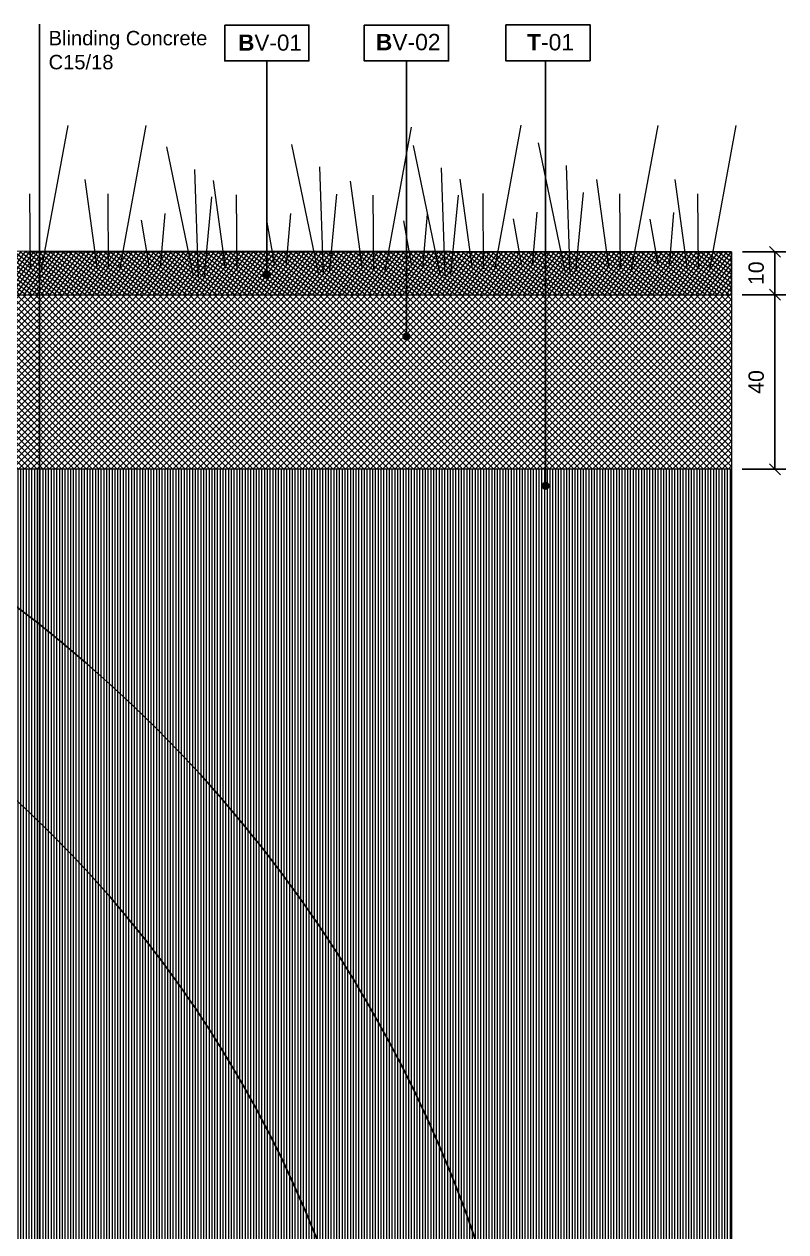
# Model space of a CAD drawing. Header units: metres. Extents: x -325 to 301, y -147 to 149.
# Drawn here: x 88.1 to 89.846, y 40.062 to 42.828 of the extents above; entities that cross this region are included whole.
import ezdxf

# ---------------------------------------------------------------- set-up
doc = ezdxf.new("R2010")
doc.units = ezdxf.units.M
doc.layers.get('Defpoints').update_dxf_attribs({"lineweight": 13})
doc.layers.add('-AUX-QAD', color=5, linetype='Continuous', plot=False)
doc.layers.add('0-TX-1_25', color=7, linetype='Continuous', true_color=0x3f4f7f)
doc.layers.add('03-TR-Paviment_04_Dry Meadow', color=7, linetype='Continuous', lineweight=5, true_color=0xd8dd88)
for name, color, linetype, lineweight in [('1-CM', 7, 'Continuous', 0), ('2-L-secció', 1, 'Continuous', 0), ('3-TR Seleccionat', 44, 'Continuous', 0), ('3-TR-recebo', 252, 'Continuous', 0)]:
    doc.layers.add(name, color=color, linetype=linetype, lineweight=lineweight)
for name, color, linetype in [('A-KEYPLAN_HATCH', 7, 'Continuous'), ('A_TEXT_2', 7, 'Continuous'), ('EIT_3 TR terra vegetal', 45, 'Continuous')]:
    doc.layers.add(name, color=color, linetype=linetype)
doc.styles.add('Arial_4', font='arial.ttf', dxfattribs={"height": 1.8})
doc.styles.get("Standard").update_dxf_attribs({"font": 'arial.ttf'})
doc.dimstyles.new('ISO-25', dxfattribs={"dimtxt": 0.1, "dimasz": 0.1, "dimexe": 0.1, "dimexo": 0.1, "dimgap": 0.1, "dimtad": 1, "dimdec": 0, "dimlfac": 100, "dimzin": 9, "dimtxsty": 'Standard', "dimblk": 'OBLIQUE', "dimcen": 0.1, "dimadec": 0, "dimazin": 0, "dimtfac": 1, "dimtdec": 0, "dimtmove": 0, "dimatfit": 3, "dimldrblk": 'OBLIQUE', "dimfxl": 1, "dimarcsym": 0})

# ---------------------------------------------------------------- blocks, each defined once
blk = doc.blocks.new('_Oblique')
at = {"color": 0, "lineweight": -2}
blk.add_line((-0.5, -0.5), (0.5, 0.5), dxfattribs=at)
blk = doc.blocks.new('*D386')
at = {"layer": '0-TX-1_25', "color": 0, "lineweight": -2, "transparency": 16777216}
for p, q in [((89.7463, 42.3068), (89.8457, 42.3068)), ((89.8207, 42.3068), (89.8207, 42.2086)), ((89.7463, 42.2086), (89.8457, 42.2086))]:
    blk.add_line(p, q, dxfattribs=at)
at = {"layer": 'Defpoints', "color": 0, "transparency": 16777216}
for p in [(89.7213, 42.3068), (89.7213, 42.2086), (89.8207, 42.2086)]:
    blk.add_point(p, dxfattribs=at)
at = {"layer": '0-TX-1_25', "color": 0, "lineweight": -2, "transparency": 16777216, "xscale": 0.025, "yscale": 0.025, "zscale": 0.025}
for p, rotation in [((89.8207, 42.3068), 90), ((89.8207, 42.2086), 270)]:
    blk.add_blockref('_Oblique', p, dxfattribs=dict(at, rotation=rotation))
at = {"layer": '0-TX-1_25', "color": 0, "transparency": 16777216, "insert": (89.7778, 42.2577), "char_height": 0.035, "attachment_point": 5, "rotation": 90}
blk.add_mtext('10', dxfattribs=at)
blk = doc.blocks.new('*D387')
at = {"layer": '0-TX-1_25', "color": 0, "lineweight": -2, "transparency": 16777216}
for p, q in [((89.7459, 42.2086), (89.8457, 42.2086)), ((89.8207, 42.2086), (89.8207, 41.8086)), ((89.7459, 41.8086), (89.8457, 41.8086))]:
    blk.add_line(p, q, dxfattribs=at)
at = {"layer": 'Defpoints', "color": 0, "transparency": 16777216}
for p in [(89.7209, 42.2086), (89.7209, 41.8086), (89.8207, 41.8086)]:
    blk.add_point(p, dxfattribs=at)
at = {"layer": '0-TX-1_25', "color": 0, "lineweight": -2, "transparency": 16777216, "xscale": 0.025, "yscale": 0.025, "zscale": 0.025}
for p, rotation in [((89.8207, 42.2086), 90), ((89.8207, 41.8086), 270)]:
    blk.add_blockref('_Oblique', p, dxfattribs=dict(at, rotation=rotation))
at = {"layer": '0-TX-1_25', "color": 0, "transparency": 16777216, "insert": (89.7778, 42.0086), "char_height": 0.035, "attachment_point": 5, "rotation": 90}
blk.add_mtext('40', dxfattribs=at)
blk = doc.blocks.new('hatch keyplan 2')
at = {"layer": 'A-KEYPLAN_HATCH'}
blk.add_lwpolyline([(0, 0.00548), (0.01287, 0.00548), (0.01287, 0), (0, 0)], close=True, dxfattribs=at)
blk = doc.blocks.new('hatch keyplan')
at = {"layer": 'A-KEYPLAN_HATCH'}
blk.add_blockref('hatch keyplan 2', (1.43058, 0.85215), dxfattribs=at)
blk = doc.blocks.new('B-V01')
at = {"layer": 'A-KEYPLAN_HATCH'}
blk.add_blockref('hatch keyplan', (-1.43058, -0.85215), dxfattribs=at)
at = {"layer": 'A_TEXT_2', "lineweight": 211, "insert": (-0.00079, 0.00402), "char_height": 0.0024588, "attachment_point": 1, "line_spacing_factor": 0.938532, "style": 'Arial_4'}
blk.add_mtext_dynamic_manual_height_columns('\\pi0.00285;{\\fArial|b1|i0|c0|p34;B}V-01', width=0.0145619, gutter_width=0.015, heights=[0], dxfattribs=at)
blk = doc.blocks.new('B-V02')
at = {"layer": 'A-KEYPLAN_HATCH'}
blk.add_blockref('hatch keyplan', (-1.43058, -0.85215), dxfattribs=at)
at = {"layer": 'A_TEXT_2', "insert": (-0.0008, 0.00412), "char_height": 0.0025, "attachment_point": 1}
blk.add_mtext_dynamic_manual_height_columns('\\pi0.00255;{\\fArial|b1|i0|c0|p34;B}V-02', width=0.0145619, gutter_width=0.015, heights=[0], dxfattribs=at)
blk = doc.blocks.new('T-01')
at = {"layer": 'A-KEYPLAN_HATCH'}
blk.add_blockref('hatch keyplan', (-1.43058, -0.85215), dxfattribs=at)
at = {"layer": 'A_TEXT_2', "insert": (-0.0008, 0.00408), "char_height": 0.0025, "attachment_point": 1}
blk.add_mtext_dynamic_manual_height_columns('\\pi0.00405;{\\fArial|b1|i0|c0|p34;T}-01', width=0.0145619, gutter_width=0.015, heights=[0], dxfattribs=at)
blk = doc.blocks.new('POINT')
at = {"layer": '0-TX-1_25'}
h = blk.add_hatch(dxfattribs=at)
h.set_pattern_fill('ANGLE', color=256)
h.set_pattern_definition([(0, (-83.747, -12.726), (0, 6.985), [5.08, -1.905]), (90, (-83.747, -12.726), (-6.985, 4e-16), [5.08, -1.905])])
edge = h.paths.add_edge_path()
edge.add_arc((0, 0), 0.0075, 0, 360)
h = blk.add_hatch(color=256, dxfattribs=at)
h.dxf.hatch_style = 1
edge = h.paths.add_edge_path()
edge.add_arc((0, 0), 0.0075, 0, 360)
blk.add_circle((0, 0), 0.0075, dxfattribs=at)

msp = doc.modelspace()

# ---------------------------------------------------------------- hatches: boundary and pattern name
at = {"layer": '3-TR Seleccionat'}
h = msp.add_hatch(dxfattribs=at)
h.set_pattern_fill('ANSI31', color=256, scale=0.002, angle=45, style=0)
h.set_pattern_definition([(90, (51.7137336, 40.3211365), (-0.00635, 0), [])])
h.paths.add_polyline_path([(84.2008, 38.0025), (84.2008, 38.0024), (84.2008, 38.0025)], flags=17)
h.paths.add_polyline_path([(88.1896, 41.8086), (87.5185, 41.8086), (86.7511, 38.0876), (86.6557, 37.6248), (87.9901, 37.6195), (87.9901, 37.0255), (84.3401, 37.0189), (84.3401, 37.6225), (84.8009, 37.6225), (82.7209, 37.6225), (82.7209, 36.759), (89.7207, 36.759), (89.7211, 41.8086), (88.4355, 41.8086)])
at = {"layer": '3-TR-recebo'}
h = msp.add_hatch(dxfattribs=at)
h.set_pattern_fill('_USER', color=256, scale=0.008, angle=234.1752, style=0, double=1, pattern_type=0)
h.set_pattern_definition([(234.17524, (91.070564, 42.208641), (0.006486488, -0.004682464), []), (324.17524, (91.070564, 42.208641), (0.004682464, 0.006486488), [])])
h.paths.add_polyline_path([(87.565, 42.2091), (87.565, 42.3068), (86.365, 42.3048), (86.365, 42.2269), (86.365, 42.2181), (86.365, 42.2093)])
h.paths.add_polyline_path([(87.7646, 42.3072), (87.7648, 42.209), (89.7213, 42.2086), (89.7213, 42.3068), (88.4355, 42.3083)])
at = {"layer": 'EIT_3 TR terra vegetal'}
h = msp.add_hatch(dxfattribs=at)
h.set_pattern_fill('_USER', color=256, scale=0.01, angle=45, style=0, double=1, pattern_type=0)
h.set_pattern_definition([(45, (51.713734, 43.760409), (-0.0070710678, 0.0070710678), []), (135, (51.713734, 43.760409), (-0.0070710678, -0.0070710678), [])])
h.paths.add_polyline_path([(87.5185, 41.8086), (87.5649, 42.0064), (87.5649, 42.006), (87.7653, 42.0067), (87.8204, 41.8086)], flags=16)
h.paths.add_polyline_path([(87.5651, 42.0064), (87.565, 42.2086), (86.365, 42.2086), (86.365, 41.8086), (89.7213, 41.8086), (89.7213, 42.2086), (87.7648, 42.2086), (87.7651, 42.0064)])

# ---------------------------------------------------------------- linework, layer by layer
at = {"layer": '-AUX-QAD'}
for radius in [3.0579, 2.717]:
    msp.add_circle((86.2406, 39.053), radius, dxfattribs=at)
at = {"layer": '0-TX-1_25'}
for points in [[(88.1356, 37.2078), (88.1356, 42.8283)], [(88.6565, 42.2538), (88.6565, 42.7442)], [(88.9764, 42.1127), (88.9764, 42.7442)], [(89.2951, 41.7706), (89.2951, 42.7442)]]:
    msp.add_lwpolyline(points, dxfattribs=at)
at = {"layer": '03-TR-Paviment_04_Dry Meadow'}
for points in [[(88.2004, 42.5958), (88.1397, 42.266)], [(88.3795, 42.5958), (88.3188, 42.266)], [(88.9872, 42.5924), (88.9266, 42.2626)], [(89.2386, 42.5969), (89.1779, 42.2671)], [(89.5521, 42.5958), (89.4914, 42.266)], [(89.7312, 42.5958), (89.6705, 42.266)], [(89.2782, 42.5563), (89.339, 42.2613)], [(88.4269, 42.5471), (88.4878, 42.2521)], [(88.7133, 42.5529), (88.7742, 42.2579)], [(88.9917, 42.5505), (89.0526, 42.2555)], [(88.7773, 42.5013), (88.7856, 42.2539)], [(89.0557, 42.4989), (89.064, 42.2515)], [(89.3421, 42.5047), (89.3504, 42.2573)], [(88.2393, 42.4723), (88.267, 42.2719)], [(88.4909, 42.4955), (88.4992, 42.2481)], [(89.0984, 42.4733), (89.1261, 42.2729)], [(89.4119, 42.4722), (89.4396, 42.2719)], [(89.591, 42.4722), (89.6187, 42.2719)], [(88.5336, 42.4699), (88.5613, 42.2695)], [(88.8471, 42.4688), (88.8748, 42.2685)], [(88.1128, 42.4397), (88.1141, 42.2667)], [(88.2919, 42.4397), (88.2932, 42.2667)], [(88.5299, 42.4331), (88.5126, 42.2523)], [(88.5861, 42.4373), (88.5875, 42.2644)], [(88.8163, 42.4389), (88.7991, 42.2581)], [(88.8996, 42.4363), (88.901, 42.2633)], [(89.0947, 42.4365), (89.0775, 42.2557)], [(89.151, 42.4407), (89.1523, 42.2678)], [(89.3812, 42.4423), (89.3639, 42.2615)], [(89.4645, 42.4397), (89.4658, 42.2667)], [(89.6436, 42.4397), (89.6449, 42.2667)], [(88.4227, 42.3943), (88.4122, 42.2719)], [(88.7103, 42.3943), (88.6998, 42.2719)], [(89.0238, 42.3933), (89.0133, 42.2709)], [(89.2751, 42.3977), (89.2647, 42.2754)], [(89.5886, 42.3967), (89.5782, 42.2743)], [(88.3683, 42.379), (88.3864, 42.2756)], [(88.6559, 42.379), (88.6741, 42.2756)], [(88.9694, 42.3779), (88.9876, 42.2745)], [(89.2208, 42.3824), (89.2389, 42.279)], [(89.5343, 42.3813), (89.5524, 42.2779)]]:
    msp.add_lwpolyline(points, dxfattribs=at)
at = {"layer": '1-CM'}
msp.add_line((87.7646, 42.2086), (89.7213, 42.2086), dxfattribs=at)
for points in [[(87.7646, 42.209), (89.7213, 42.2086), (89.7213, 42.3068), (88.4355, 42.3083), (86.365, 42.3048), (86.365, 42.2269), (86.365, 42.2093), (86.365, 42.2093), (87.5648, 42.2091)], [(88.1166, 42.3068), (89.7213, 42.3068)], [(89.7215, 42.3068), (89.7211, 41.8086), (88.4355, 41.8086)], [(89.7213, 42.2086), (89.7213, 41.8086), (86.365, 41.8087)]]:
    msp.add_lwpolyline(points, dxfattribs=at)
at = {"layer": '2-L-secció'}
msp.add_line((89.7213, 42.3068), (89.7209, 36.7513), dxfattribs=at)

# ---------------------------------------------------------------- block references
at = {"layer": '0-TX-1_25', "xscale": 15, "yscale": 15, "zscale": 15}
for name, p in [('B-V01', (88.5599, 42.7442)), ('B-V02', (88.8798, 42.7442)), ('T-01', (89.2039, 42.7446))]:
    msp.add_blockref(name, p, dxfattribs=at)
at = {"layer": '0-TX-1_25'}
for p in [(88.6565, 42.2538), (88.9764, 42.1127), (89.2951, 41.7706)]:
    msp.add_blockref('POINT', p, dxfattribs=at)

# ---------------------------------------------------------------- texts
at = {"layer": '0-TX-1_25', "insert": (88.1564, 42.8129), "char_height": 0.033, "attachment_point": 1}
msp.add_mtext_dynamic_manual_height_columns('Blinding Concrete\\PC15/18', width=0.514074, gutter_width=12.5, heights=[0], dxfattribs=at)

# ---------------------------------------------------------------- dimensions: what is measured, and where the dimension line sits
at = {"layer": '0-TX-1_25'}
for base, p1, p2, picture, middle in [((89.8207, 42.2086), (89.7213, 42.3068), (89.7213, 42.2086), '*D386', (89.7778, 42.2577)), ((89.8207, 41.8086), (89.7209, 42.2086), (89.7209, 41.8086), '*D387', (89.7778, 42.0086))]:
    dim = msp.add_linear_dim(base=base, p1=p1, p2=p2, angle=90, dimstyle='ISO-25', override={"dimtxt": 0.035, "dimasz": 0.025, "dimexe": 0.025, "dimexo": 0.025, "dimgap": 0.025, "dimblk1": 'Oblique', "dimblk2": 'Oblique', "dimsah": 1, "dimfxl": 0.1, "dimfxlon": 1, "dimarcsym": 1}, dxfattribs=at)
    dim.commit()
    dim.dimension.update_dxf_attribs({"geometry": picture, "text_midpoint": middle})

doc.saveas('drawing.dxf')
